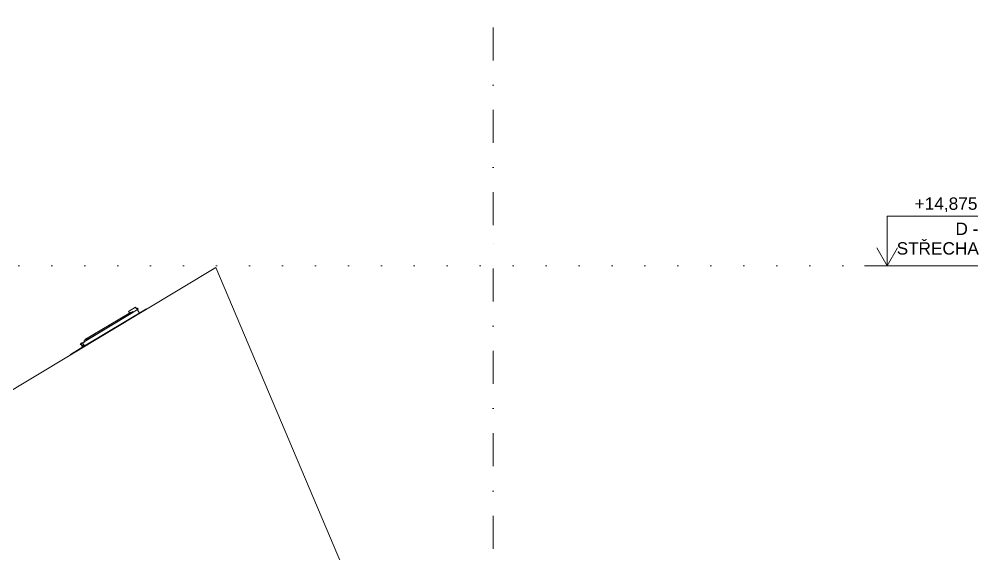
# Model space of a CAD drawing. Header units: millimetres. Extents: x -9129 to 220959, y -4760 to 72638.
# Drawn here: x 109676 to 121327, y 11380 to 17866 of the extents above; entities that cross this region are included whole.
import ezdxf

# ---------------------------------------------------------------- set-up
doc = ezdxf.new("R2010")
doc.units = ezdxf.units.MM
doc.linetypes.add('HA_DashDot_10mm-S3mm', pattern=[1000, 400, -300, 0, -300])
doc.linetypes.add('HA_Dot-S4mm', pattern=[400, 0, -400])
for name, color, linetype, lineweight in [('A-FLOR-LEVL-OTLN', 9, 'Continuous', 9), ('A-GLAZ-____-OTLN', 9, 'Continuous', 5), ('A-ROOF-____-OTLN', 9, 'Continuous', 9), ('A-WALL-____-OTLN', 9, 'Continuous', 9), ('S-GRID-____-OTLN', 9, 'Continuous', 5)]:
    doc.layers.add(name, color=color, linetype=linetype, lineweight=lineweight)
doc.styles.add('Arial_1', font='arial.ttf', dxfattribs={"height": 150})

# ---------------------------------------------------------------- blocks, each defined once
blk = doc.blocks.new('Roof-Windows_VELUX_GLL_1061 - CK02-1755538-D_pohled západní_DPS pohled')
at = {"layer": 'A-GLAZ-____-OTLN', "color": 250}
for p, q in [((-62142, 13901), (-61389, 14353)), ((-61609, 14321), (-61522, 14373)), ((-61551, 14310), (-61490, 14347)), ((-61509, 14351), (-61522, 14373)), ((-61497, 14358), (-61509, 14351)), ((-61475, 14301), (-61499, 14341)), ((-61490, 14347), (-61497, 14358)), ((-61387, 14348), (-61389, 14353)), ((-61554, 14307), (-62165, 13939)), ((-61842, 14154), (-61584, 14309)), ((-61577, 14297), (-61835, 14142)), ((-61576, 14295), (-61834, 14140)), ((-61598, 14303), (-61609, 14321)), ((-61598, 14303), (-61583, 14312)), ((-61584, 14309), (-61577, 14297)), ((-61583, 14312), (-61578, 14304)), ((-61578, 14304), (-61556, 14318)), ((-61577, 14297), (-61576, 14295)), ((-61559, 14316), (-61554, 14307)), ((-61556, 14318), (-61551, 14310)), ((-61554, 14307), (-61554, 14307)), ((-61554, 14307), (-61554, 14307)), ((-61842, 14154), (-62128, 13982)), ((-61835, 14142), (-62121, 13970)), ((-61834, 14140), (-62120, 13968)), ((-61842, 14154), (-61835, 14142)), ((-61835, 14142), (-61842, 14154)), ((-61835, 14142), (-61834, 14140)), ((-61834, 14140), (-61835, 14142)), ((-62121, 13970), (-62128, 13982)), ((-62127, 13980), (-62127, 13981)), ((-62109, 13987), (-62123, 13982)), ((-62123, 13982), (-62113, 13985)), ((-62113, 13985), (-62109, 13987)), ((-62313, 13798), (-62142, 13901)), ((-62187, 13919), (-62185, 13921)), ((-62163, 13888), (-62186, 13926)), ((-62185, 13921), (-62164, 13887)), ((-62175, 13909), (-62152, 13918)), ((-62169, 13907), (-62159, 13891)), ((-62152, 13917), (-62167, 13912)), ((-62157, 13891), (-62167, 13908)), ((-62166, 13910), (-62162, 13912)), ((-62142, 13901), (-62165, 13939)), ((-62162, 13912), (-62151, 13895)), ((-62131, 13979), (-62146, 13970)), ((-62146, 13970), (-62139, 13951)), ((-62145, 13970), (-62130, 13978)), ((-62137, 13948), (-62145, 13970)), ((-62142, 13901), (-62139, 13896)), ((-62139, 13896), (-62142, 13901)), ((-62122, 13969), (-62137, 13960)), ((-62137, 13960), (-62136, 13957)), ((-62119, 13967), (-62125, 13977)), ((-62121, 13966), (-62122, 13969)), ((-62120, 13968), (-62121, 13970)), ((-62313, 13798), (-62311, 13793))]:
    blk.add_line(p, q, dxfattribs=at)
for centre, radius, start, end in [((-62113, 13947), 36.5, 106.5654, 120.007), ((-62113, 13947), 35.5, 106.5654, 119.9931), ((-62189, 13921), 2.83, 135.0656, 301), ((-62120, 13852), 101, 100.9341, 135.0656), ((-62122, 13851), 99, 118.9163, 130.0115), ((-62122, 13851), 99, 107.8525, 118.9163), ((-62166, 13909), 3.7, 109.8962, 211), ((-62166, 13909), 1.7, 109.8962, 211), ((-62122, 13850), 99.3, 98.4924, 107.8339)]:
    blk.add_arc(centre, radius, start, end, dxfattribs=at)
blk = doc.blocks.new('Roof-Windows_VELUX_GLL_1061 - CK02-V76-D_pohled západní_DPS pohled')
at = {"layer": 'A-GLAZ-____-OTLN', "color": 250}
blk.add_line((-61554, 14307), (-61554, 14307), dxfattribs=at)
blk.add_line((-61554, 14307), (-61554, 14307), dxfattribs=at)
for centre, radius, start, end in [((-62113, 13947), 36.5, 114.0834, 120.007), ((-62189, 13921), 2.83, 135.0656, 301), ((-62166, 13909), 3.7, 109.8962, 211), ((-62166, 13909), 1.7, 109.8962, 211), ((-62113, 13947), 35.5, 113.8885, 119.9931)]:
    blk.add_arc(centre, radius, start, end, dxfattribs=at)
blk = doc.blocks.new('Roof-Windows_VELUX_GLL_1061 - CK02-V77-D_pohled západní_DPS pohled')
at = {"layer": 'A-GLAZ-____-OTLN', "color": 250}
blk.add_line((-61554, 14307), (-61554, 14307), dxfattribs=at)
blk.add_line((-61554, 14307), (-61554, 14307), dxfattribs=at)
for centre, radius, start, end in [((-62189, 13921), 2.83, 135.0656, 301), ((-62166, 13909), 3.7, 109.8962, 211), ((-62166, 13909), 1.7, 109.8962, 211), ((-62113, 13947), 36.5, 114.0978, 120.007), ((-62113, 13947), 35.5, 113.9033, 119.9931)]:
    blk.add_arc(centre, radius, start, end, dxfattribs=at)
blk = doc.blocks.new('Roof-Windows_VELUX_GLL_1061 - CK02-V78-D_pohled západní_DPS pohled')
at = {"layer": 'A-GLAZ-____-OTLN', "color": 250}
blk.add_line((-61554, 14307), (-61554, 14307), dxfattribs=at)
for centre, radius, start, end in [((-62189, 13921), 2.83, 135.0656, 301), ((-62166, 13909), 3.7, 109.8962, 211), ((-62166, 13909), 1.7, 109.8962, 211), ((-62113, 13947), 36.5, 114.1048, 120.007), ((-62113, 13947), 35.5, 113.9106, 119.9931)]:
    blk.add_arc(centre, radius, start, end, dxfattribs=at)
blk = doc.blocks.new('185-01_OBJEKT D_Central_rvt-4-D_pohled západní_DPS pohled')
at = {"layer": 'A-ROOF-____-OTLN', "color": 7}
blk.add_line((-60548, 14852), (-60548, 14852), dxfattribs=at)
at = {"layer": 'A-WALL-____-OTLN', "color": 7}
for p, q in [((-60548, 14852), (-69222, 9640)), ((-56795, 6010), (-60548, 14852))]:
    blk.add_line(p, q, dxfattribs=at)
at = {"layer": 'A-GLAZ-____-OTLN', "lineweight": 9}
for name in ['Roof-Windows_VELUX_GLL_1061 - CK02-1755538-D_pohled západní_DPS pohled', 'Roof-Windows_VELUX_GLL_1061 - CK02-V76-D_pohled západní_DPS pohled', 'Roof-Windows_VELUX_GLL_1061 - CK02-V77-D_pohled západní_DPS pohled', 'Roof-Windows_VELUX_GLL_1061 - CK02-V78-D_pohled západní_DPS pohled']:
    blk.add_blockref(name, (0, 0), dxfattribs=at)
blk = doc.blocks.new('Level - Generic Level-367061-D_pohled západní_DPS pohled')
at = {"layer": 'A-FLOR-LEVL-OTLN'}
for p, q in [((-51296, 2100), (-52396, 2100)), ((-52396, 2100), (-52396, 1500)), ((-52396, 1500), (-52521, 1717)), ((-52396, 1500), (-52271, 1717)), ((-51296, 1500), (-52671, 1500))]:
    blk.add_line(p, q, dxfattribs=at)

msp = doc.modelspace()

# ---------------------------------------------------------------- linework, layer by layer
at = {"layer": 'A-FLOR-LEVL-OTLN', "linetype": 'HA_Dot-S4mm', "lineweight": 5}
msp.add_line((99269, 14875), (120214, 14875), dxfattribs=at)
at = {"layer": 'S-GRID-____-OTLN', "linetype": 'HA_DashDot_10mm-S3mm', "lineweight": 9}
for p, q in [((115431, 15366), (115431, 17866)), ((115431, -1560), (115431, 15366))]:
    msp.add_line(p, q, dxfattribs=at)

# ---------------------------------------------------------------- block references
at = {"color": 50, "lineweight": 5}
msp.add_blockref('185-01_OBJEKT D_Central_rvt-4-D_pohled západní_DPS pohled', (172610, 0), dxfattribs=at)
at = {"layer": 'A-FLOR-LEVL-OTLN'}
msp.add_blockref('Level - Generic Level-367061-D_pohled západní_DPS pohled', (172610, 13375), dxfattribs=at)

# ---------------------------------------------------------------- texts
at = {"layer": 'A-FLOR-LEVL-OTLN', "lineweight": 5, "char_height": 150, "attachment_point": 1, "style": 'Arial_1'}
for s, insert, width in [('+14,875', (120547, 15703), 945.99), ('D -', (121043, 15398), 344.73), ('ST', (120329, 15160), 320.67), ('ŘECHA', (120594, 15160), 889.87)]:
    msp.add_mtext(s, dxfattribs=dict(at, insert=insert, width=width))

doc.saveas('drawing.dxf')
